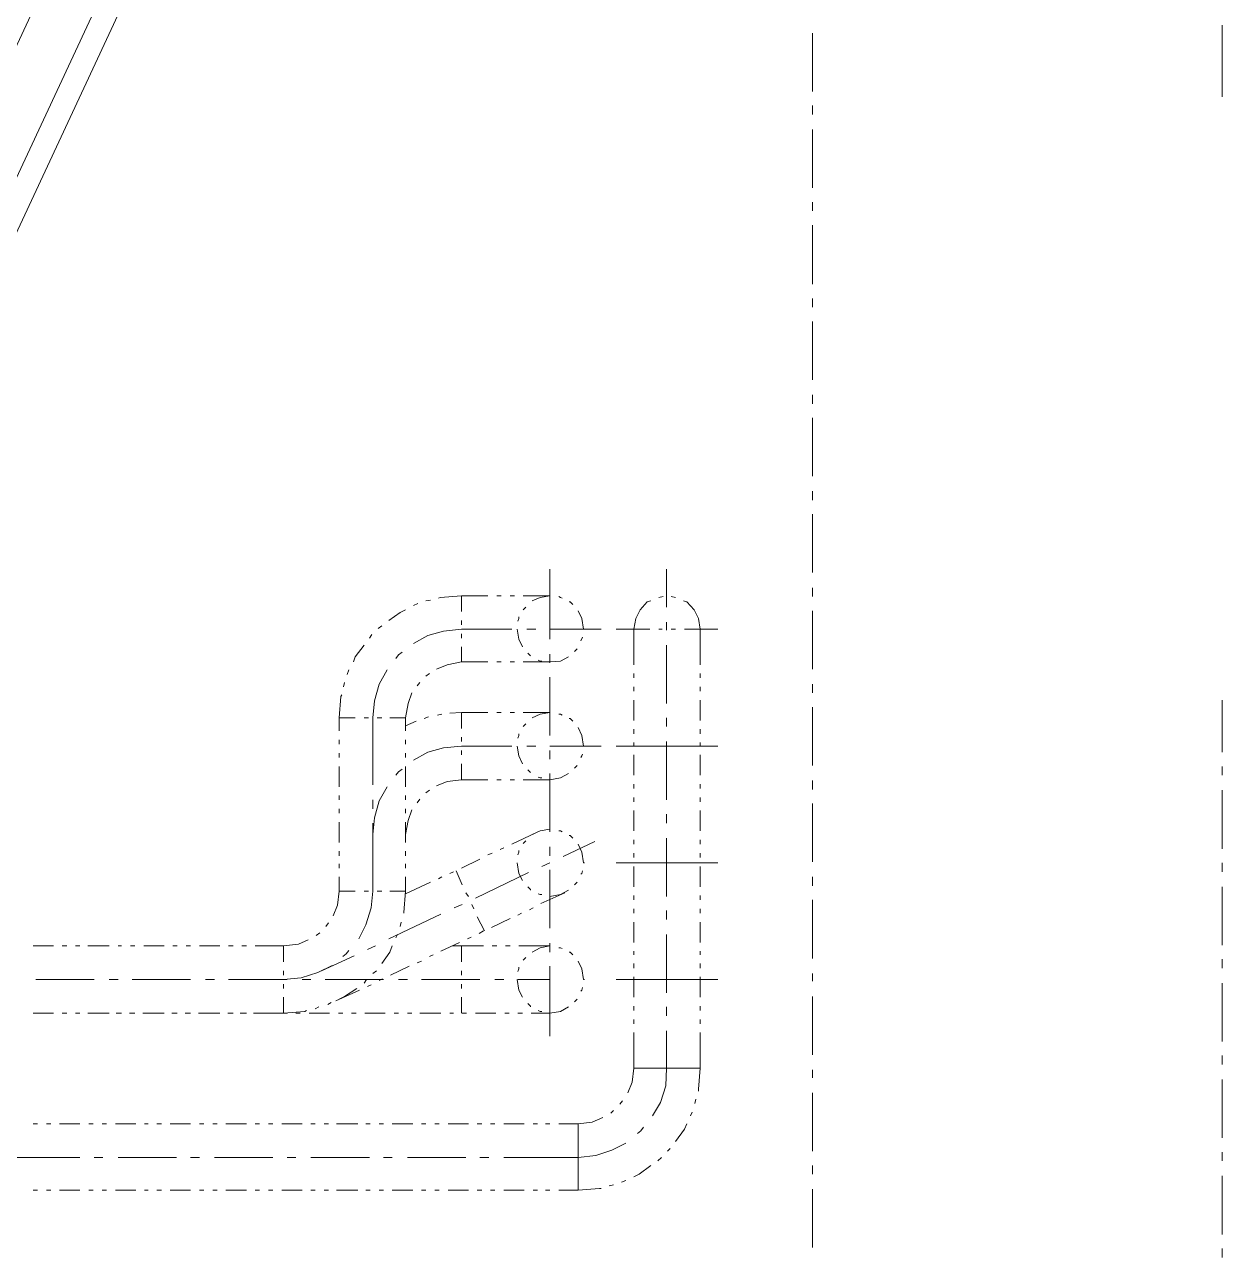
# Model space of a CAD drawing. Header units: millimetres. Extents: x 0 to 588, y 0 to 874.
# Drawn here: x 98.27 to 126.92, y 366.08 to 395.57 of the extents above; entities that cross this region are included whole.
import ezdxf

# ---------------------------------------------------------------- set-up
doc = ezdxf.new("R2010")
doc.units = ezdxf.units.MM
doc.layers.get('0').update_dxf_attribs({"lineweight": 18})

msp = doc.modelspace()

# ---------------------------------------------------------------- linework, layer by layer
at = {"color": 0, "lineweight": 0}
for points in [[(91.63, 381.254), (104.479, 408.834)], [(93.028, 381.106), (105.812, 408.538)], [(93.535, 380.873), (106.362, 408.411)], [(126.915, 393.848), (126.915, 395.563)], [(117.115, 393.975), (117.115, 395.372)], [(117.115, 393.425), (117.115, 393.637)], [(117.115, 391.668), (117.115, 393.065)], [(117.115, 391.118), (117.115, 391.329)], [(117.115, 389.361), (117.115, 390.779)], [(117.115, 388.81), (117.115, 389.022)], [(117.115, 387.075), (117.115, 388.472)], [(117.115, 386.503), (117.115, 386.715)], [(117.115, 384.768), (117.115, 386.165)], [(117.115, 384.196), (117.115, 384.408)], [(117.115, 382.461), (117.115, 383.858)], [(110.829, 380.873), (110.829, 382.545)], [(113.623, 381.635), (113.623, 382.545)], [(117.115, 381.889), (117.115, 382.101)], [(107.675, 381.72), (107.569, 381.677)], [(107.971, 381.804), (107.865, 381.783)], [(108.712, 381.91), (108.204, 381.868), (108.162, 381.847)], [(108.712, 381.91), (108.712, 381.529)], [(109.347, 381.91), (108.712, 381.91)], [(109.665, 381.91), (109.559, 381.91)], [(109.982, 381.91), (109.876, 381.91)], [(110.829, 381.91), (110.194, 381.91)], [(110.829, 381.91), (110.596, 381.868), (110.405, 381.783)], [(111.125, 381.847), (111.083, 381.868), (111.04, 381.889)], [(111.379, 381.699), (111.316, 381.762), (111.294, 381.762)], [(113.242, 381.783), (113.157, 381.762), (112.988, 381.572), (112.882, 381.36), (112.84, 381.106)], [(113.538, 381.889), (113.432, 381.868)], [(113.834, 381.868), (113.728, 381.889)], [(114.427, 381.106), (114.385, 381.36), (114.279, 381.572), (114.109, 381.762), (114.025, 381.783)], [(107.379, 381.572), (107.251, 381.508), (106.976, 381.317)], [(110.088, 381.402), (110.088, 381.36), (110.067, 381.296)], [(110.257, 381.635), (110.194, 381.572)], [(111.633, 381.106), (111.591, 381.36), (111.506, 381.55)], [(117.115, 380.153), (117.115, 381.55)], [(106.807, 381.19), (106.722, 381.127)], [(108.712, 381.106), (108.289, 381.063), (107.908, 380.958), (107.569, 380.767)], [(108.712, 381.317), (108.712, 381.212)], [(109.918, 381.106), (108.712, 381.106)], [(110.046, 381.106), (110.088, 380.873), (110.172, 380.683)], [(110.49, 381.106), (110.278, 381.106)], [(112.056, 381.106), (110.829, 381.106)], [(111.633, 381.106), (111.654, 381.106)], [(112.416, 381.106), (113.221, 381.106)], [(112.84, 380.259), (112.84, 381.106)], [(113.432, 381.106), (113.517, 381.106)], [(113.623, 381.085), (113.623, 381.275)], [(113.728, 381.106), (113.834, 381.106)], [(114.046, 381.106), (114.85, 381.106)], [(114.427, 380.259), (114.427, 381.106)], [(106.574, 380.979), (106.511, 380.894)], [(108.712, 381), (108.712, 380.894)], [(111.57, 380.831), (111.612, 380.915)], [(106.384, 380.725), (106.172, 380.45), (106.13, 380.323)], [(107.294, 380.555), (107.209, 380.492), (107.146, 380.407)], [(108.712, 380.683), (108.712, 380.323)], [(110.299, 380.534), (110.363, 380.471)], [(110.829, 380.301), (110.829, 380.513)], [(111.421, 380.577), (111.485, 380.64)], [(113.623, 379.328), (113.623, 380.725)], [(108.712, 380.323), (108.373, 380.259), (108.119, 380.153)], [(109.347, 380.323), (108.712, 380.323)], [(109.665, 380.323), (109.559, 380.323)], [(109.982, 380.323), (109.876, 380.323)], [(110.829, 380.323), (110.194, 380.323)], [(110.553, 380.365), (110.596, 380.344), (110.638, 380.344)], [(110.829, 380.323), (111.083, 380.344), (111.273, 380.45)], [(106.024, 380.132), (105.981, 380.026)], [(106.934, 380.132), (106.743, 379.793), (106.638, 379.391), (106.595, 378.989)], [(107.95, 380.048), (107.865, 379.984)], [(110.829, 378.566), (110.829, 379.963)], [(112.84, 379.942), (112.84, 380.048)], [(114.427, 379.942), (114.427, 380.048)], [(105.918, 379.836), (105.897, 379.73)], [(107.717, 379.836), (107.654, 379.751)], [(112.84, 379.624), (112.84, 379.73)], [(114.427, 379.624), (114.427, 379.73)], [(117.115, 379.582), (117.115, 379.793)], [(105.855, 379.539), (105.833, 379.497), (105.791, 378.989)], [(107.527, 379.582), (107.442, 379.328), (107.379, 378.989)], [(112.84, 378.926), (112.84, 379.413)], [(114.427, 378.926), (114.427, 379.413)], [(126.915, 378.164), (126.915, 379.413)], [(108.246, 379.074), (108.141, 379.053)], [(108.712, 379.116), (108.437, 379.095)], [(108.712, 379.116), (108.712, 378.735)], [(109.347, 379.116), (108.712, 379.116)], [(109.665, 379.116), (109.559, 379.116)], [(109.982, 379.116), (109.876, 379.116)], [(110.829, 379.116), (110.194, 379.116)], [(110.829, 379.116), (110.596, 379.074), (110.405, 378.989)], [(111.125, 379.053), (111.083, 379.074), (111.04, 379.074)], [(117.115, 377.846), (117.115, 379.243)], [(106.172, 378.989), (105.791, 378.989)], [(105.791, 378.672), (105.791, 378.989)], [(106.49, 378.989), (106.384, 378.989)], [(106.595, 377.38), (106.595, 378.989)], [(106.807, 378.989), (106.701, 378.989)], [(107.379, 378.989), (106.998, 378.989)], [(107.379, 378.672), (107.379, 378.989)], [(107.632, 378.904), (107.379, 378.799)], [(107.929, 379.01), (107.823, 378.968)], [(110.257, 378.841), (110.194, 378.777)], [(111.379, 378.904), (111.316, 378.968), (111.294, 378.968)], [(111.633, 378.312), (111.591, 378.566), (111.506, 378.756)], [(113.623, 378.777), (113.623, 378.989)], [(105.791, 378.354), (105.791, 378.46)], [(107.379, 378.354), (107.379, 378.46)], [(108.712, 378.524), (108.712, 378.418)], [(110.088, 378.608), (110.088, 378.566), (110.067, 378.502)], [(112.84, 378.608), (112.84, 378.714)], [(114.427, 378.608), (114.427, 378.714)], [(105.791, 378.037), (105.791, 378.142)], [(107.379, 378.037), (107.379, 378.142)], [(108.712, 378.312), (108.289, 378.269), (107.908, 378.164), (107.569, 377.973)], [(109.918, 378.312), (108.712, 378.312)], [(108.712, 378.206), (108.712, 378.1)], [(110.046, 378.312), (110.088, 378.079), (110.172, 377.889)], [(110.49, 378.312), (110.278, 378.312)], [(112.056, 378.312), (110.829, 378.312)], [(110.829, 377.994), (110.829, 378.206)], [(111.633, 378.312), (111.654, 378.312)], [(114.85, 378.312), (112.416, 378.312)], [(112.84, 378.312), (112.84, 378.397)], [(113.623, 377.021), (113.623, 378.418)], [(114.427, 378.312), (114.427, 378.397)], [(108.712, 377.889), (108.712, 377.507)], [(111.421, 377.783), (111.485, 377.846)], [(111.57, 378.037), (111.591, 378.079), (111.612, 378.121)], [(112.84, 377.613), (112.84, 378.1)], [(114.427, 377.613), (114.427, 378.1)], [(105.791, 377.338), (105.791, 377.825)], [(107.294, 377.762), (107.209, 377.698), (107.146, 377.613)], [(107.379, 377.338), (107.379, 377.825)], [(110.299, 377.74), (110.363, 377.677)], [(110.553, 377.571), (110.596, 377.55), (110.638, 377.55)], [(110.829, 377.507), (111.083, 377.55), (111.273, 377.656)], [(110.829, 376.259), (110.829, 377.656)], [(126.915, 377.613), (126.915, 377.825)], [(106.934, 377.338), (106.743, 377), (106.638, 376.597), (106.595, 376.195)], [(107.95, 377.253), (107.865, 377.19)], [(108.712, 377.507), (108.373, 377.465), (108.119, 377.359)], [(109.347, 377.507), (108.712, 377.507)], [(109.665, 377.507), (109.559, 377.507)], [(109.982, 377.507), (109.876, 377.507)], [(110.829, 377.507), (110.194, 377.507)], [(112.84, 377.296), (112.84, 377.402)], [(114.427, 377.296), (114.427, 377.402)], [(117.115, 377.275), (117.115, 377.486)], [(126.915, 375.856), (126.915, 377.253)], [(105.791, 377.021), (105.791, 377.127)], [(106.595, 376.809), (106.595, 377.021)], [(107.379, 377.021), (107.379, 377.127)], [(107.717, 377.042), (107.654, 376.957)], [(112.84, 376.978), (112.84, 377.084)], [(114.427, 376.978), (114.427, 377.084)], [(105.791, 376.703), (105.791, 376.809)], [(107.379, 376.703), (107.379, 376.809)], [(107.527, 376.788), (107.442, 376.534), (107.379, 376.195)], [(112.84, 376.28), (112.84, 376.767)], [(113.623, 376.47), (113.623, 376.682)], [(114.427, 376.28), (114.427, 376.767)], [(117.115, 375.539), (117.115, 376.936)], [(105.791, 376.005), (105.791, 376.491)], [(106.595, 374.841), (106.595, 376.47)], [(107.379, 376.005), (107.379, 376.491)], [(110.49, 376.238), (109.918, 375.962)], [(110.829, 376.322), (110.596, 376.28), (110.405, 376.195)], [(111.125, 376.259), (111.083, 376.28), (111.04, 376.28)], [(111.379, 376.111), (111.316, 376.174), (111.294, 376.174)], [(113.623, 374.714), (113.623, 376.111)], [(105.791, 375.687), (105.791, 375.793)], [(107.379, 375.687), (107.379, 375.793)], [(109.728, 375.878), (109.643, 375.835)], [(110.088, 375.814), (110.088, 375.772), (110.067, 375.708)], [(110.257, 376.047), (110.194, 375.983)], [(110.829, 375.687), (110.829, 375.899)], [(111.908, 376.026), (111.146, 375.666)], [(111.633, 375.518), (111.591, 375.772), (111.506, 375.962)], [(112.84, 375.962), (112.84, 376.068)], [(114.427, 375.962), (114.427, 376.068)], [(105.791, 375.391), (105.791, 375.497)], [(107.379, 375.391), (107.379, 375.497)], [(109.156, 375.603), (108.712, 375.391)], [(109.453, 375.751), (109.347, 375.708)], [(110.046, 375.518), (110.088, 375.264), (110.172, 375.094)], [(110.829, 375.518), (110.638, 375.433)], [(111.633, 375.518), (111.654, 375.518)], [(114.85, 375.518), (112.416, 375.518)], [(112.84, 375.645), (112.84, 375.751)], [(114.427, 375.645), (114.427, 375.751)], [(126.915, 375.306), (126.915, 375.518)], [(108.522, 375.306), (108.437, 375.264)], [(108.585, 375.327), (108.733, 374.989)], [(110.321, 375.285), (109.051, 374.671)], [(110.829, 373.952), (110.829, 375.349)], [(111.57, 375.243), (111.591, 375.264), (111.612, 375.327)], [(112.84, 374.946), (112.84, 375.433)], [(114.427, 374.946), (114.427, 375.433)], [(105.791, 374.841), (105.791, 375.179)], [(107.379, 374.841), (107.379, 375.179)], [(107.971, 375.052), (107.379, 374.777)], [(108.246, 375.179), (108.162, 375.137)], [(110.299, 374.946), (110.363, 374.883), (110.363, 374.862)], [(111.421, 374.989), (111.485, 375.052)], [(117.115, 374.967), (117.115, 375.179)], [(126.915, 373.549), (126.915, 374.946)], [(105.643, 374.248), (105.749, 374.502), (105.791, 374.841)], [(105.791, 374.841), (106.172, 374.841)], [(106.257, 373.697), (106.426, 374.036), (106.553, 374.438), (106.595, 374.841)], [(106.384, 374.841), (106.49, 374.841)], [(106.701, 374.841), (106.807, 374.841)], [(106.998, 374.841), (107.379, 374.841)], [(107.336, 374.311), (107.336, 374.332), (107.379, 374.841)], [(108.818, 374.798), (108.881, 374.714)], [(110.553, 374.777), (110.596, 374.756), (110.638, 374.756)], [(111.189, 374.798), (110.617, 374.544)], [(110.829, 374.714), (111.083, 374.756), (111.273, 374.862)], [(112.84, 374.629), (112.84, 374.735)], [(114.427, 374.629), (114.427, 374.735)], [(117.115, 373.232), (117.115, 374.629)], [(108.733, 374.523), (108.543, 374.438)], [(108.966, 374.523), (109.008, 374.417)], [(110.151, 374.311), (110.067, 374.269)], [(110.427, 374.438), (110.342, 374.396)], [(112.84, 374.311), (112.84, 374.417)], [(113.623, 374.163), (113.623, 374.375)], [(114.427, 374.311), (114.427, 374.417)], [(105.474, 373.994), (105.537, 374.079)], [(108.225, 374.29), (106.976, 373.697)], [(107.251, 373.994), (107.273, 374.1)], [(109.093, 374.227), (109.262, 373.888)], [(109.876, 374.184), (109.432, 373.973)], [(112.84, 373.613), (112.84, 374.1)], [(114.427, 373.613), (114.427, 374.1)], [(105.241, 373.782), (105.325, 373.846)], [(107.146, 373.719), (107.188, 373.803)], [(108.945, 373.74), (108.86, 373.697)], [(109.241, 373.888), (109.135, 373.825)], [(113.623, 372.406), (113.623, 373.803)], [(98.467, 373.528), (98.954, 373.528)], [(99.166, 373.528), (99.272, 373.528)], [(99.483, 373.528), (99.589, 373.528)], [(99.78, 373.528), (100.288, 373.528)], [(100.499, 373.528), (100.584, 373.528)], [(100.796, 373.528), (100.901, 373.528)], [(101.113, 373.528), (101.6, 373.528)], [(101.812, 373.528), (101.918, 373.528)], [(102.129, 373.528), (102.235, 373.528)], [(102.447, 373.528), (102.933, 373.528)], [(103.145, 373.528), (103.251, 373.528)], [(103.463, 373.528), (103.569, 373.528)], [(103.78, 373.528), (104.457, 373.528)], [(104.457, 373.528), (104.817, 373.57), (105.05, 373.676)], [(104.457, 373.528), (104.457, 373.147)], [(105.876, 373.274), (105.96, 373.338), (106.024, 373.422)], [(106.659, 373.528), (106.468, 373.443)], [(106.807, 373.105), (106.998, 373.38), (107.061, 373.528)], [(108.67, 373.613), (108.225, 373.401)], [(109.241, 373.528), (108.5, 373.528)], [(108.712, 373.528), (108.712, 373.147)], [(109.559, 373.528), (109.453, 373.528)], [(109.876, 373.528), (109.77, 373.528)], [(110.829, 373.528), (110.088, 373.528)], [(110.829, 373.528), (110.596, 373.486), (110.405, 373.38)], [(110.829, 373.38), (110.829, 373.592)], [(111.125, 373.465), (111.083, 373.486), (111.04, 373.486)], [(106.151, 373.295), (105.368, 372.935)], [(107.76, 373.168), (107.654, 373.126)], [(108.035, 373.317), (107.95, 373.274)], [(110.257, 373.253), (110.194, 373.19)], [(111.379, 373.317), (111.316, 373.38), (111.294, 373.38)], [(111.633, 372.724), (111.591, 372.978), (111.506, 373.168)], [(112.84, 373.317), (112.84, 373.401)], [(114.427, 373.317), (114.427, 373.401)], [(126.915, 372.999), (126.915, 373.211)], [(104.457, 372.724), (104.881, 372.766), (105.283, 372.893), (105.622, 373.062)], [(104.457, 372.935), (104.457, 372.83)], [(106.595, 372.872), (106.68, 372.935)], [(107.463, 373.041), (107.019, 372.83)], [(108.712, 372.935), (108.712, 372.83)], [(110.088, 373.02), (110.088, 372.978), (110.067, 372.914)], [(110.829, 371.369), (110.829, 373.041)], [(112.84, 372.999), (112.84, 373.105)], [(114.427, 372.999), (114.427, 373.105)], [(117.115, 372.682), (117.115, 372.872)], [(99.928, 372.724), (98.531, 372.724)], [(100.499, 372.724), (100.288, 372.724)], [(102.235, 372.724), (100.838, 372.724)], [(102.806, 372.724), (102.595, 372.724)], [(104.542, 372.724), (103.145, 372.724)], [(104.457, 372.618), (104.457, 372.512)], [(105.114, 372.724), (104.902, 372.724)], [(106.849, 372.724), (105.452, 372.724)], [(106.384, 372.639), (106.447, 372.724)], [(106.553, 372.597), (106.468, 372.555)], [(106.828, 372.745), (106.743, 372.703)], [(107.421, 372.724), (107.209, 372.724)], [(109.156, 372.724), (107.76, 372.724)], [(108.712, 372.618), (108.712, 372.512)], [(109.728, 372.724), (109.516, 372.724)], [(110.046, 372.724), (110.088, 372.47), (110.172, 372.3)], [(110.829, 372.724), (110.067, 372.724)], [(111.57, 372.449), (111.591, 372.47), (111.612, 372.533)], [(111.633, 372.724), (111.654, 372.724)], [(114.85, 372.724), (112.416, 372.724)], [(112.84, 372.3), (112.84, 372.787)], [(114.427, 372.3), (114.427, 372.787)], [(126.915, 371.242), (126.915, 372.639)], [(104.457, 372.3), (104.457, 371.92)], [(106.278, 372.47), (105.706, 372.216)], [(105.791, 372.258), (105.918, 372.322), (106.214, 372.512)], [(108.712, 372.3), (108.712, 371.92)], [(111.421, 372.195), (111.485, 372.258)], [(117.115, 370.925), (117.115, 372.322)], [(104.457, 371.92), (104.966, 371.962), (105.008, 371.983)], [(105.219, 372.025), (105.304, 372.068)], [(105.516, 372.131), (105.6, 372.173)], [(110.299, 372.152), (110.363, 372.089), (110.363, 372.068)], [(110.553, 371.983), (110.596, 371.962), (110.638, 371.962)], [(110.829, 371.92), (111.083, 371.962), (111.273, 372.068)], [(112.84, 371.983), (112.84, 372.089)], [(113.623, 371.856), (113.623, 372.068)], [(114.427, 371.983), (114.427, 372.089)], [(98.467, 371.92), (98.954, 371.92)], [(99.166, 371.92), (99.272, 371.92)], [(99.483, 371.92), (99.589, 371.92)], [(99.78, 371.92), (100.288, 371.92)], [(100.245, 371.92), (99.801, 371.92)], [(100.563, 371.92), (100.457, 371.92)], [(100.499, 371.92), (100.584, 371.92)], [(100.88, 371.92), (100.775, 371.92)], [(100.796, 371.92), (100.901, 371.92)], [(101.579, 371.92), (101.092, 371.92)], [(101.113, 371.92), (101.6, 371.92)], [(101.896, 371.92), (101.79, 371.92)], [(101.812, 371.92), (101.918, 371.92)], [(102.214, 371.92), (102.108, 371.92)], [(102.129, 371.92), (102.235, 371.92)], [(102.912, 371.92), (102.425, 371.92)], [(102.447, 371.92), (102.933, 371.92)], [(103.23, 371.92), (103.124, 371.92)], [(103.145, 371.92), (103.251, 371.92)], [(103.526, 371.92), (103.42, 371.92)], [(103.463, 371.92), (103.569, 371.92)], [(104.225, 371.92), (103.738, 371.92)], [(103.78, 371.92), (104.457, 371.92)], [(104.542, 371.92), (104.436, 371.92)], [(104.86, 371.92), (104.754, 371.92)], [(105.558, 371.92), (105.071, 371.92)], [(105.876, 371.92), (105.77, 371.92)], [(106.193, 371.92), (106.087, 371.92)], [(106.892, 371.92), (106.405, 371.92)], [(107.209, 371.92), (107.103, 371.92)], [(107.527, 371.92), (107.421, 371.92)], [(108.225, 371.92), (107.717, 371.92)], [(108.522, 371.92), (108.437, 371.92)], [(108.839, 371.92), (108.733, 371.92)], [(109.537, 371.92), (109.051, 371.92)], [(109.855, 371.92), (109.749, 371.92)], [(110.172, 371.92), (110.067, 371.92)], [(110.829, 371.92), (110.384, 371.92)], [(112.84, 371.666), (112.84, 371.771)], [(114.427, 371.666), (114.427, 371.771)], [(112.84, 370.607), (112.84, 371.454)], [(113.284, 369.464), (113.475, 369.782), (113.602, 370.184), (113.623, 370.607), (113.623, 371.496)], [(114.427, 370.607), (114.427, 371.454)], [(126.915, 370.692), (126.915, 370.904)], [(112.691, 370.014), (112.797, 370.269), (112.84, 370.607)], [(112.84, 370.607), (114.427, 370.607)], [(114.385, 370.057), (114.385, 370.099), (114.427, 370.607)], [(117.115, 370.374), (117.115, 370.565)], [(126.915, 368.935), (126.915, 370.332)], [(117.115, 368.618), (117.115, 370.014)], [(112.289, 369.528), (112.353, 369.591)], [(112.501, 369.739), (112.564, 369.824)], [(114.3, 369.76), (114.321, 369.866)], [(111.506, 369.274), (111.845, 369.316), (112.099, 369.422)], [(114.194, 369.464), (114.237, 369.549)], [(98.573, 369.274), (98.467, 369.274)], [(98.891, 369.274), (98.785, 369.274)], [(99.589, 369.274), (99.102, 369.274)], [(99.907, 369.274), (99.801, 369.274)], [(100.224, 369.274), (100.118, 369.274)], [(100.923, 369.274), (100.436, 369.274)], [(101.219, 369.274), (101.134, 369.274)], [(101.537, 369.274), (101.431, 369.274)], [(102.235, 369.274), (101.748, 369.274)], [(102.552, 369.274), (102.447, 369.274)], [(102.87, 369.274), (102.764, 369.274)], [(103.569, 369.274), (103.082, 369.274)], [(103.886, 369.274), (103.78, 369.274)], [(104.204, 369.274), (104.098, 369.274)], [(104.902, 369.274), (104.415, 369.274)], [(105.219, 369.274), (105.114, 369.274)], [(105.537, 369.274), (105.431, 369.274)], [(106.236, 369.274), (105.728, 369.274)], [(106.532, 369.274), (106.426, 369.274)], [(106.849, 369.274), (106.743, 369.274)], [(107.548, 369.274), (107.061, 369.274)], [(107.865, 369.274), (107.76, 369.274)], [(108.183, 369.274), (108.077, 369.274)], [(108.881, 369.274), (108.394, 369.274)], [(109.199, 369.274), (109.093, 369.274)], [(109.516, 369.274), (109.41, 369.274)], [(110.215, 369.274), (109.728, 369.274)], [(110.532, 369.274), (110.427, 369.274)], [(110.829, 369.274), (110.723, 369.274)], [(111.506, 369.274), (111.04, 369.274)], [(111.506, 369.274), (111.506, 367.686)], [(112.924, 369.041), (113.009, 369.104), (113.072, 369.189)], [(113.834, 368.85), (114.046, 369.147), (114.109, 369.274)], [(111.506, 368.469), (111.929, 368.512), (112.31, 368.639), (112.649, 368.808)], [(99.589, 368.469), (97.79, 368.469)], [(100.139, 368.469), (99.928, 368.469)], [(101.896, 368.469), (100.499, 368.469)], [(102.447, 368.469), (102.235, 368.469)], [(104.204, 368.469), (102.806, 368.469)], [(104.754, 368.469), (104.542, 368.469)], [(106.511, 368.469), (105.114, 368.469)], [(107.061, 368.469), (106.849, 368.469)], [(108.818, 368.469), (107.421, 368.469)], [(109.368, 368.469), (109.156, 368.469)], [(111.506, 368.469), (109.728, 368.469)], [(113.411, 368.385), (113.496, 368.469)], [(113.644, 368.618), (113.707, 368.681)], [(126.915, 368.385), (126.915, 368.596)], [(112.84, 368.004), (112.966, 368.067), (113.242, 368.279)], [(117.115, 368.067), (117.115, 368.279)], [(112.247, 367.792), (112.353, 367.813)], [(112.543, 367.877), (112.649, 367.919)], [(126.915, 366.628), (126.915, 368.025)], [(98.573, 367.686), (98.467, 367.686)], [(98.891, 367.686), (98.785, 367.686)], [(99.589, 367.686), (99.102, 367.686)], [(99.907, 367.686), (99.801, 367.686)], [(100.224, 367.686), (100.118, 367.686)], [(100.923, 367.686), (100.436, 367.686)], [(101.219, 367.686), (101.134, 367.686)], [(101.537, 367.686), (101.431, 367.686)], [(102.235, 367.686), (101.748, 367.686)], [(102.552, 367.686), (102.447, 367.686)], [(102.87, 367.686), (102.764, 367.686)], [(103.569, 367.686), (103.082, 367.686)], [(103.886, 367.686), (103.78, 367.686)], [(104.204, 367.686), (104.098, 367.686)], [(104.902, 367.686), (104.415, 367.686)], [(105.219, 367.686), (105.114, 367.686)], [(105.537, 367.686), (105.431, 367.686)], [(106.236, 367.686), (105.728, 367.686)], [(106.532, 367.686), (106.426, 367.686)], [(106.849, 367.686), (106.743, 367.686)], [(107.548, 367.686), (107.061, 367.686)], [(107.865, 367.686), (107.76, 367.686)], [(108.183, 367.686), (108.077, 367.686)], [(108.881, 367.686), (108.394, 367.686)], [(109.199, 367.686), (109.093, 367.686)], [(109.516, 367.686), (109.41, 367.686)], [(110.215, 367.686), (109.728, 367.686)], [(110.532, 367.686), (110.427, 367.686)], [(110.829, 367.686), (110.723, 367.686)], [(111.506, 367.686), (111.04, 367.686)], [(111.506, 367.686), (112.014, 367.728), (112.056, 367.728)], [(117.115, 366.31), (117.115, 367.707)], [(126.915, 366.077), (126.915, 366.289)]]:
    msp.add_lwpolyline(points, dxfattribs=at)

doc.saveas('drawing.dxf')
